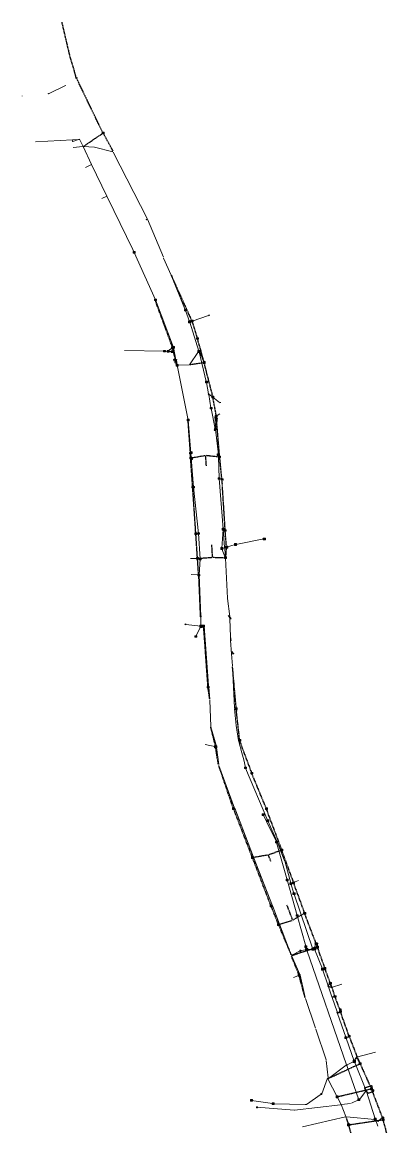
# Model space of a CAD drawing. Header units: metres. Extents: x 105093 to 106173, y 111705 to 118144.
# Drawn here: x 105640 to 106140, y 116658 to 118144 of the extents above; entities that cross this region are included whole.
import ezdxf

# ---------------------------------------------------------------- set-up
doc = ezdxf.new("R2010")
doc.units = ezdxf.units.M
doc.linetypes.add('DASHED', pattern=[1.524, 1.27, -0.254])
for name, color, linetype, lineweight in [('30-RED-ETB-CAMARA', 151, 'CONTINUOUS', 13), ('30-RED-ETB-EXIST', 145, 'CONTINUOUS', 13), ('30-RED-ETB-PROY', 5, 'DASHED', 25)]:
    doc.layers.add(name, color=color, linetype=linetype, lineweight=lineweight)

# ---------------------------------------------------------------- blocks, each defined once
blk = doc.blocks.new('CAM_ETB_T_14')
for p, q in [((-1.39, -1.22), (1.39, 1.22)), ((-1.39, 1.22), (1.39, -1.22))]:
    blk.add_line(p, q)
blk.add_lwpolyline([(-1.39, -1.22), (1.39, -1.22), (1.39, 1.22), (-1.39, 1.22)], close=True)
blk = doc.blocks.new('CAM_ETB_T_13')
for p, q in [((-1.375, -1.025), (1.375, 1.025)), ((-1.375, 1.025), (1.375, -1.025))]:
    blk.add_line(p, q)
blk.add_lwpolyline([(-1.375, -1.025), (1.375, -1.025), (1.375, 1.025), (-1.375, 1.025)], close=True)
blk = doc.blocks.new('CAM_ETB_T_13A')
for p, q in [((-1.375, -1.025), (1.375, 1.025)), ((-1.375, 1.025), (1.375, -1.025))]:
    blk.add_line(p, q)
blk.add_lwpolyline([(-1.375, -1.025), (1.375, -1.025), (1.375, 1.025), (-1.375, 1.025)], close=True)
blk = doc.blocks.new('CAM_ETB_GEN')
for p, q in [((-0.6, -0.6), (0.6, 0.6)), ((-0.6, 0.6), (0.6, -0.6))]:
    blk.add_line(p, q)
blk.add_lwpolyline([(-0.6, -0.6), (0.6, -0.6), (0.6, 0.6), (-0.6, 0.6)], close=True)
blk = doc.blocks.new('CAM_ETB_T_16')
for p, q in [((-1.53, -1.53), (1.53, 1.53)), ((-1.53, 1.53), (1.53, -1.53))]:
    blk.add_line(p, q)
blk.add_lwpolyline([(-1.53, -1.53), (1.53, -1.53), (1.53, 1.53), (-1.53, 1.53)], close=True)
blk = doc.blocks.new('CAM_ETB_T_16A')
for p, q in [((-1.53, -1.53), (1.53, 1.53)), ((-1.53, 1.53), (1.53, -1.53))]:
    blk.add_line(p, q)
blk.add_lwpolyline([(-1.53, -1.53), (1.53, -1.53), (1.53, 1.53), (-1.53, 1.53)], close=True)
blk = doc.blocks.new('CAM_ETB_T_14A')
for p, q in [((-1.39, -1.22), (1.39, 1.22)), ((-1.39, 1.22), (1.39, -1.22))]:
    blk.add_line(p, q)
blk.add_lwpolyline([(-1.39, -1.22), (1.39, -1.22), (1.39, 1.22), (-1.39, 1.22)], close=True)
blk = doc.blocks.new('CAM_ETB_T_18A')
for p, q in [((-1.2, -1.2), (1.2, 1.2)), ((-1.2, 1.2), (1.2, -1.2))]:
    blk.add_line(p, q)
blk.add_lwpolyline([(-1.2, -1.2), (1.2, -1.2), (1.2, 1.2), (-1.2, 1.2)], close=True)
blk = doc.blocks.new('POSTE')
blk.add_circle((0, 0), 0.15)

msp = doc.modelspace()

# ---------------------------------------------------------------- linework, layer by layer
at = {"layer": '30-RED-ETB-EXIST'}
for points in [[(105675.115, 118047.794), (105675.337, 118047.821), (105675.357, 118047.822), (105698.155, 118058.781)], [(105657.779, 117982.997), (105707.681, 117985.852), (105707.807, 117983.656)], [(105707.807, 117983.656), (105707.681, 117985.852), (105716.46, 117986.355)], [(105790.451, 117834.321), (105790.549, 117834.365), (105788.93, 117837.985), (105763.049, 117890.638), (105753.645, 117910.088), (105733.288, 117952.656), (105722.121, 117976.958), (105717.098, 117986.47), (105707.807, 117983.656)], [(105708.362, 117975.62), (105721.59, 117976.702)], [(105722.121, 117976.958), (105737.347, 117975.991), (105761.701, 117969.755)], [(105806.963, 117878.426), (105808.272, 117878.902), (105762.473, 117969.322)], [(105724.856, 117948.325), (105733.288, 117952.656)], [(105747.177, 117906.889), (105753.645, 117910.088)], [(105829.857, 117827.709), (105808.272, 117878.902), (105806.963, 117878.426)], [(105819.145, 117770.419), (105790.549, 117834.365), (105790.451, 117834.321)], [(105841.671, 117802.099), (105840.201, 117803.559), (105830.22, 117826.491)], [(105859.441, 117756.474), (105859.186, 117757.032), (105840.933, 117802.9), (105841.671, 117802.099)], [(105843.507, 117706.456), (105843.381, 117706.35), (105843.355, 117706.478), (105819.196, 117770.306), (105819.145, 117770.419)], [(105865.144, 117740.878), (105864.97, 117741.31), (105859.724, 117756.011), (105859.441, 117756.474)], [(105865.144, 117740.878), (105865.645, 117741.008), (105868.409, 117741.932)], [(105868.409, 117741.932), (105890.565, 117749.345)], [(105890.695, 117748.936), (105891.953, 117749.334), (105891.694, 117750.154), (105890.435, 117749.756)], [(105877.656, 117700.899), (105877.35, 117701.338), (105865.293, 117740.323), (105865.144, 117740.878)], [(105777.609, 117702.388), (105830.881, 117701.438), (105831.474, 117701.306)], [(105831.474, 117701.306), (105832.062, 117701.383), (105836.371, 117701.08), (105836.377, 117701.163)], [(105836.377, 117701.163), (105836.371, 117701.08), (105840.94, 117700.758), (105841.647, 117700.826)], [(105841.647, 117700.826), (105842.158, 117700.81), (105843.507, 117705.901), (105843.507, 117706.456)], [(105847.644, 117689.684), (105846.824, 117689.516), (105843.381, 117706.35), (105843.507, 117706.456)], [(105865.099, 117683.177), (105877.106, 117700.744), (105877.656, 117700.899)], [(105887.74, 117659.946), (105887.559, 117660.515), (105878.035, 117700.564), (105877.656, 117700.899)], [(105848.437, 117682.43), (105848.279, 117682.397), (105846.824, 117689.516), (105847.644, 117689.684)], [(105848.437, 117682.43), (105848.556, 117683.012), (105847.639, 117689.465), (105847.644, 117689.684)], [(105863.336, 117608.773), (105848.279, 117682.397), (105848.437, 117682.43)], [(105848.437, 117682.43), (105848.603, 117682.412), (105864.447, 117683.147)], [(105890.709, 117644.194), (105887.922, 117659.377), (105887.74, 117659.946)], [(105890.507, 117642.808), (105890.282, 117644.109), (105891.129, 117644.255), (105891.354, 117642.955)], [(105894.056, 117624.785), (105893.87, 117625.336), (105890.931, 117642.881)], [(105891.242, 117643.605), (105896.368, 117639.549), (105896.437, 117639.637)], [(105896.437, 117639.637), (105896.368, 117639.549), (105905.282, 117632.495)], [(105899.892, 117596.468), (105899.75, 117597.02), (105894.238, 117624.346), (105894.056, 117624.785)], [(105905.791, 117632.238), (105906.983, 117632.206)], [(105905.99, 117631.957), (105906.983, 117632.206)], [(105867.163, 117564.815), (105866.85, 117564.26), (105863.336, 117608.773)], [(105901.84, 117611.35), (105898.96, 117611.414), (105898.887, 117612.732), (105899.745, 117612.78), (105899.819, 117611.462), (105901.013, 117613.764)], [(105901.84, 117611.35), (105899.316, 117612.751), (105900.973, 117613.826), (105901.013, 117613.764)], [(105899.892, 117596.468), (105900.177, 117597.03), (105899.453, 117611.439), (105901.84, 117611.35)], [(105901.013, 117613.764), (105900.973, 117613.826), (105906.043, 117617.114)], [(105898.34, 117595.229), (105899.382, 117596.823), (105899.892, 117596.468)], [(105903.818, 117562.2), (105903.813, 117562.559), (105899.97, 117596.021), (105899.892, 117596.468)], [(105867.845, 117556.845), (105867.361, 117557.78), (105866.85, 117564.26), (105867.163, 117564.815)], [(105870.406, 117518.474), (105870.462, 117518.495), (105867.361, 117557.78), (105867.845, 117556.845)], [(105905.459, 117559.24), (105903.932, 117559.181), (105903.835, 117561.686), (105903.818, 117562.2)], [(105905.056, 117530.094), (105903.932, 117559.181), (105905.459, 117559.24)], [(105904.988, 117560.605), (105904.129, 117561.588), (105904.988, 117560.605)], [(105910.315, 117461.877), (105910.258, 117462.471), (105905.128, 117529.886), (105905.068, 117530.062)], [(105876.952, 117456.101), (105876.978, 117456.182), (105870.468, 117518.428), (105870.462, 117518.495), (105870.406, 117518.474)], [(105908.6, 117435.871), (105908.675, 117436.465), (105910.372, 117461.282), (105910.315, 117461.877)], [(105910.315, 117461.877), (105910.928, 117461.935), (105912.764, 117462.57)], [(105915.009, 117437.664), (105912.259, 117437.446), (105910.372, 117461.282), (105910.315, 117461.877)], [(105879.412, 117421.725), (105879.261, 117421.733), (105879.264, 117421.788), (105876.916, 117455.903), (105876.952, 117456.101)], [(105926.752, 117441.225), (105927.284, 117441.289), (105965.065, 117448.672), (105965.701, 117448.616)], [(105913.394, 117423.452), (105912.895, 117423.534), (105908.559, 117435.276), (105908.6, 117435.871)], [(105908.6, 117435.871), (105909.215, 117435.832), (105915.017, 117437.639)], [(105914.45, 117430.546), (105912.815, 117430.417), (105912.259, 117437.446), (105915.009, 117437.664)], [(105913.394, 117423.452), (105913.327, 117423.945), (105912.815, 117430.417), (105914.45, 117430.546)], [(105913.394, 117423.452), (105913.873, 117423.965), (105914.45, 117430.546)], [(105915.017, 117437.639), (105926.416, 117441.188), (105926.752, 117441.225)], [(105866.336, 117422.385), (105875.759, 117422.187), (105875.766, 117422.536)], [(105875.766, 117422.536), (105875.759, 117422.187), (105878.785, 117422.123), (105879.412, 117421.725)], [(105877.564, 117400.069), (105878.061, 117400.439), (105879.261, 117421.733), (105879.412, 117421.725)], [(105916.326, 117369.179), (105913.449, 117422.763), (105913.394, 117423.452)], [(105867.257, 117401.006), (105877.601, 117400.303), (105877.564, 117400.069)], [(105880.029, 117344.488), (105880.221, 117344.496), (105878.061, 117400.439), (105877.564, 117400.069)], [(105917.424, 117345.249), (105919.193, 117344.443), (105916.365, 117368.491)], [(105880.333, 117331.233), (105880.354, 117331.308), (105880.226, 117344.36), (105880.221, 117344.496), (105880.029, 117344.488)], [(105919.741, 117341.098), (105919.144, 117341.074), (105919.052, 117343.295), (105917.424, 117345.249)], [(105919.741, 117341.098), (105918.51, 117343.88), (105917.424, 117345.249)], [(105921.146, 117312.119), (105920.14, 117316.915), (105919.144, 117341.074), (105919.741, 117341.098)], [(105860.219, 117333.307), (105858.906, 117333.444), (105858.995, 117334.299), (105860.308, 117334.162)], [(105860.264, 117333.735), (105880.354, 117331.308), (105880.333, 117331.233)], [(105873.458, 117317.411), (105873.62, 117317.785), (105880.394, 117330.704), (105880.333, 117331.233)], [(105880.333, 117331.233), (105880.354, 117331.308), (105883.987, 117331.255)], [(105890.086, 117249.271), (105890.659, 117251.701), (105884.747, 117331.244), (105883.987, 117331.255)], [(105921.146, 117312.119), (105920.33, 117312.059), (105920.065, 117315.645), (105921.146, 117312.119)], [(105921.146, 117312.119), (105921.202, 117312.155), (105920.065, 117315.645), (105921.146, 117312.119)], [(105924.36, 117294.283), (105921.658, 117294.083), (105920.33, 117312.059), (105921.146, 117312.119)], [(105924.36, 117294.283), (105924.334, 117294.353), (105921.969, 117297.484), (105924.36, 117294.283)], [(105922.853, 117277.906), (105921.658, 117294.083), (105924.36, 117294.283)], [(105927.853, 117220.423), (105925.784, 117221.563), (105922.931, 117277.25)], [(105892.493, 117233.202), (105890.892, 117249.351), (105890.086, 117249.271)], [(105893.912, 117196.414), (105892.352, 117231.939)], [(105932.714, 117177.743), (105931.137, 117177.486), (105927.851, 117197.702), (105925.643, 117220.3), (105927.853, 117220.423)], [(105928.899, 117217.392), (105926.989, 117219.712), (105927.853, 117220.423)], [(105900.19, 117168.893), (105901.282, 117169.386), (105893.855, 117195.682)], [(105940.315, 117140.82), (105940.169, 117141.399), (105938.089, 117151.658), (105935.335, 117160.842), (105931.363, 117176.092), (105931.137, 117177.486), (105932.714, 117177.743)], [(105886.062, 117172.296), (105900.901, 117168.833), (105900.19, 117168.893)], [(105904.509, 117145.195), (105901.203, 117168.19), (105900.19, 117168.893)], [(105924.295, 117085.591), (105925.611, 117086.551), (105904.368, 117143.933)], [(105970.49, 117069.618), (105940.462, 117140.241), (105940.315, 117140.82)], [(105949.747, 117019.982), (105951.304, 117020.584), (105925.808, 117086.477), (105924.295, 117085.591)], [(105970.49, 117069.618), (105968.472, 117068.625), (105963.96, 117077.795)], [(105982.115, 117040.615), (105981.969, 117041.194), (105968.472, 117068.625), (105970.49, 117069.618)], [(105982.115, 117040.615), (105982.944, 117040.975), (105970.49, 117069.618)], [(105986.885, 117036.387), (105985.248, 117035.675), (105982.944, 117040.975), (105982.115, 117040.615)], [(105996.45, 116989.902), (105982.262, 117040.036), (105982.115, 117040.615)], [(105986.885, 117036.387), (105985.814, 117034.373), (105985.248, 117035.675), (105986.885, 117036.387)], [(105989.166, 117030.242), (105987.672, 117029.654), (105985.814, 117034.373), (105986.885, 117036.387)], [(105986.885, 117036.387), (105986.242, 117034.869), (105986.736, 117036.19), (105986.885, 117036.387)], [(105993.486, 117014.888), (105987.672, 117029.654), (105989.166, 117030.242)], [(105974.92, 116954.691), (105976.603, 116955.2), (105951.304, 117020.584), (105949.747, 117019.982)], [(106001.314, 116984.752), (106001.234, 116985.329), (105993.927, 117013.696)], [(106010.096, 116942.065), (106010.066, 116942.173), (105996.462, 116989.939)], [(106001.314, 116984.752), (106001.722, 116984.782), (106005.043, 116986.23)], [(106005.666, 116971.48), (106005.52, 116972.059), (106001.447, 116984.578), (106001.314, 116984.752)], [(106005.043, 116986.23), (106011.836, 116989.194)], [(106031.019, 116896.772), (106005.812, 116970.901), (106005.666, 116971.48)], [(105984.894, 116929.796), (105986.236, 116930.311), (105976.627, 116955.36), (105974.92, 116954.691)], [(106021.747, 116900.07), (106021.495, 116900.6), (106010.096, 116942.065)], [(106001.984, 116889.257), (105986.236, 116930.311), (105984.894, 116929.796)], [(106002.764, 116888.839), (106014.137, 116894.635)], [(106002.924, 116888.881), (106014.815, 116892.221), (106014.137, 116894.635)], [(106014.137, 116894.635), (106014.815, 116892.221), (106023.248, 116894.59), (106022.815, 116896.132)], [(106014.137, 116894.635), (106022.815, 116896.132)], [(106022.815, 116896.132), (106021.994, 116899.763), (106021.747, 116900.07)], [(106022.815, 116896.132), (106023.248, 116894.59), (106031.019, 116896.772)], [(106022.815, 116896.132), (106023.364, 116896.412), (106030.42, 116896.7), (106031.019, 116896.772)], [(106076.381, 116740.686), (106076.194, 116741.293), (106023.086, 116895.601), (106022.815, 116896.132)], [(106031.019, 116896.772), (106032.725, 116897.244), (106033.358, 116897.362)], [(106033.358, 116897.362), (106033.595, 116897.71), (106033.96, 116904.514), (106034, 116904.854)], [(106043.935, 116869.814), (106043.781, 116870.366), (106033.441, 116896.829), (106033.358, 116897.362)], [(106012.431, 116861.588), (106013.456, 116862.531), (106002.37, 116888.047)], [(106043.935, 116869.814), (106044.017, 116869.924), (106046.543, 116869.028), (106047.226, 116870.954)], [(106054.525, 116850.905), (106051.457, 116847.299), (106044.096, 116869.648), (106043.935, 116869.814)], [(106047.226, 116870.954), (106046.543, 116869.028), (106048.305, 116868.404)], [(106005.115, 116858.718), (106013.242, 116861.905), (106012.431, 116861.588)], [(106020.818, 116831.66), (106013.781, 116861.555), (106012.431, 116861.588)], [(106055.928, 116845.273), (106070.045, 116849.744)], [(106055.928, 116845.273), (106051.45, 116845.9), (106051.017, 116847.147), (106051.83, 116847.428), (106052.262, 116846.181), (106055.928, 116845.273)], [(106060.816, 116833.069), (106056.605, 116832.771), (106051.958, 116846.062), (106055.928, 116845.273)], [(106055.928, 116845.273), (106051.992, 116846.962), (106055.808, 116845.363), (106055.928, 116845.273)], [(106034.519, 116790.255), (106021.11, 116830.503)], [(106067.226, 116811.387), (106063.747, 116812.254), (106057.069, 116831.536), (106060.816, 116833.069)], [(106067.226, 116811.387), (106063.808, 116810.536), (106063.421, 116811.798), (106064.244, 116812.05), (106064.63, 116810.787), (106067.226, 116811.387)], [(106075.406, 116777.632), (106075.173, 116778.182), (106064.398, 116810.335), (106067.226, 116811.387)], [(106067.226, 116811.387), (106064.506, 116811.441), (106067.212, 116811.368)], [(106048.714, 116747.788), (106034.941, 116789.054)], [(106086.748, 116745.909), (106086.599, 116746.134), (106075.638, 116777.082), (106075.173, 116778.182), (106075.406, 116777.632)], [(106075.406, 116777.632), (106075.452, 116777.698), (106079.797, 116778.091), (106080.263, 116778.161)], [(106051.471, 116723.553), (106048.993, 116746.815)], [(106076.426, 116740.7), (106077.014, 116740.881), (106086.16, 116745.727), (106086.748, 116745.909)], [(106086.748, 116745.909), (106086.541, 116746.355), (106089.523, 116751.334)], [(106103.032, 116705.876), (106102.742, 116706.412), (106086.882, 116745.321), (106086.748, 116745.909)], [(106089.523, 116751.334), (106089.641, 116751.4), (106115.165, 116758.292)], [(106052.012, 116722.854), (106075.837, 116740.518), (106076.426, 116740.7)], [(106093.035, 116694.096), (106076.545, 116740.152), (106076.381, 116740.686)], [(106042.394, 116701.839), (106042.895, 116702.244), (106050.788, 116722.99)], [(106063.658, 116697.972), (106051.329, 116722.291)], [(105977.684, 116688.824), (105977.677, 116688.771), (105978.672, 116688.64), (106020.832, 116687.838), (106022.266, 116687.882), (106042.353, 116701.806), (106042.394, 116701.839)], [(106093.035, 116694.096), (106093.586, 116694.372), (106102.443, 116705.695), (106103.032, 116705.876)], [(106115, 116667.887), (106114.854, 116668.287), (106103.205, 116705.382), (106103.032, 116705.876)], [(106104.865, 116703.585), (106103.205, 116705.382), (106103.032, 116705.876)], [(105948.45, 116693.263), (105976.489, 116688.926), (105977.677, 116688.771), (105977.684, 116688.824)], [(106006.48, 116680.139), (106068.403, 116687.179), (106069.52, 116687.735), (106081.859, 116689.034)], [(106068.967, 116687.499), (106063.658, 116697.972)], [(106075.512, 116671.654), (106068.967, 116687.499)], [(106082.97, 116689.536), (106092.475, 116693.84), (106093.035, 116694.096)], [(105955.796, 116683.953), (106005.911, 116680.007)], [(106017.024, 116657.872), (106075.065, 116670.973), (106075.553, 116671.168)], [(106076.127, 116671.208), (106114.479, 116667.549), (106114.846, 116667.426), (106115, 116667.887)], [(106115, 116667.887), (106114.846, 116667.426), (106115.176, 116667.316), (106119.064, 116664.958)], [(106118.486, 116658.376), (106115.2, 116667.324), (106115, 116667.887)]]:
    msp.add_lwpolyline(points, dxfattribs=at)
at = {"layer": '30-RED-ETB-PROY'}
for points in [[(105712.61, 118069.532), (105704.191, 118098.231), (105693.389, 118144.197)], [(105713.539, 118068.806), (105712.569, 118068.419), (105712.237, 118069.25), (105713.207, 118069.638), (105713.539, 118068.806)], [(105748.733, 117994.915), (105748.268, 117995.448), (105713.094, 118068.514)], [(105722.742, 117977.183), (105748.184, 117994.595), (105748.733, 117994.915)], [(105762.11, 117970.54), (105749.141, 117994.424), (105748.733, 117994.915)], [(105859.441, 117756.474), (105861.408, 117757.362), (105840.855, 117802.887), (105841.671, 117802.099)], [(105842.327, 117706.135), (105842.076, 117706.724), (105819.041, 117769.556), (105819.129, 117770.412)], [(105868.399, 117741.962), (105868.089, 117742.563), (105861.408, 117757.362), (105859.441, 117756.474)], [(105875.807, 117718.346), (105875.724, 117718.885), (105868.597, 117741.334), (105868.399, 117741.962)], [(105879.03, 117700.894), (105880.546, 117701.322), (105875.875, 117717.857), (105875.807, 117718.346)], [(105836.377, 117701.163), (105836.476, 117701.809), (105841.747, 117705.859), (105842.327, 117706.135)], [(105841.647, 117700.826), (105843.404, 117701.254), (105842.359, 117705.549), (105842.327, 117706.135)], [(105847.644, 117689.684), (105846.3, 117689.357), (105843.404, 117701.254), (105841.647, 117700.826)], [(105884.748, 117686.158), (105884.756, 117686.742), (105879.024, 117700.74), (105879.03, 117700.894)], [(105884.748, 117686.158), (105884.66, 117686.754), (105880.546, 117701.322), (105879.03, 117700.894)], [(105843.834, 117689.504), (105843.742, 117689.998), (105844.237, 117690.695), (105847.537, 117690.177), (105847.644, 117689.684)], [(105848.437, 117682.43), (105847.786, 117682.378), (105844.063, 117689.283), (105843.834, 117689.504)], [(105848.437, 117682.43), (105847.803, 117683.179), (105846.3, 117689.357), (105847.644, 117689.684)], [(105865.437, 117683.295), (105884.113, 117686.126), (105884.748, 117686.158)], [(105896.437, 117639.637), (105896.423, 117640.162), (105884.79, 117685.593), (105884.748, 117686.158)], [(105901.013, 117613.764), (105901.147, 117614.35), (105896.531, 117639.153), (105896.437, 117639.637)], [(105866.275, 117564.215), (105866.251, 117564.811), (105863.162, 117607.975), (105863.336, 117608.773)], [(105899.892, 117596.468), (105899.718, 117596.507), (105902.806, 117610.222), (105902.066, 117610.901), (105901.84, 117611.35)], [(105899.892, 117596.468), (105902.442, 117596.679), (105901.233, 117611.3), (105901.84, 117611.35)], [(105901.84, 117611.35), (105901.233, 117611.3), (105901.075, 117613.21), (105901.013, 117613.764)], [(105901.84, 117611.35), (105901.573, 117611.764), (105901.265, 117613.151), (105901.013, 117613.764)], [(105898.34, 117595.229), (105899.364, 117594.931), (105899.718, 117596.507), (105899.892, 117596.468)], [(105903.818, 117562.2), (105905.282, 117562.321), (105902.442, 117596.679), (105899.892, 117596.468)], [(105866.684, 117557.726), (105866.635, 117558.337), (105866.32, 117563.692), (105866.275, 117564.215)], [(105869.34, 117518.407), (105869.272, 117518.999), (105866.587, 117557.136), (105866.684, 117557.726)], [(105866.684, 117557.726), (105867.303, 117557.836), (105886.191, 117561.163)], [(105887.76, 117546.95), (105886.842, 117560.762)], [(105887.444, 117561.268), (105904.873, 117559.32), (105905.459, 117559.24)], [(105904.988, 117560.605), (105905.495, 117559.747), (105905.282, 117562.321), (105903.818, 117562.2)], [(105904.988, 117560.605), (105904.951, 117560.57), (105906.02, 117559.918), (105904.988, 117560.605)], [(105908.868, 117528.665), (105908.614, 117528.64), (105905.666, 117558.73), (105905.459, 117559.24)], [(105909.384, 117520.776), (105908.614, 117528.64), (105908.868, 117528.665)], [(105912.764, 117462.57), (105912.951, 117462.582), (105909.305, 117519.379)], [(105873.5, 117455.822), (105873.491, 117456.42), (105869.332, 117517.802), (105869.34, 117518.407)], [(105912.962, 117460.124), (105912.581, 117460.798), (105912.773, 117462.5), (105912.764, 117462.57)], [(105912.962, 117460.124), (105913.071, 117460.728), (105912.951, 117462.582), (105912.764, 117462.57)], [(105915.009, 117437.664), (105914.795, 117438.401), (105913.03, 117459.575), (105912.962, 117460.124)], [(105875.766, 117422.536), (105875.705, 117423.185), (105873.583, 117455.208), (105873.5, 117455.822)], [(105896.051, 117424.595), (105895.114, 117440.617)], [(105913.394, 117423.452), (105913.435, 117424.202), (105914.242, 117430.573), (105914.45, 117430.546)], [(105914.45, 117430.546), (105914.242, 117430.573), (105915.063, 117437.041), (105915.009, 117437.664)], [(105875.766, 117422.536), (105876.373, 117422.602), (105879.33, 117422.824), (105879.412, 117421.725)], [(105877.564, 117400.069), (105877.268, 117400.648), (105875.819, 117421.94), (105875.766, 117422.536)], [(105879.412, 117421.725), (105879.33, 117422.824), (105895.42, 117424.032)], [(105896.609, 117424.06), (105912.782, 117423.483), (105913.394, 117423.452)], [(105880.029, 117344.488), (105879.908, 117345.33), (105877.617, 117399.473), (105877.564, 117400.069)], [(105919.741, 117341.098), (105920.407, 117341.502), (105921.12, 117341.527), (105917.262, 117345.845), (105917.424, 117345.249)], [(105919.741, 117341.098), (105919.693, 117341.471), (105919.065, 117342.381), (105919.741, 117341.098)], [(105890.086, 117249.271), (105889.975, 117249.804), (105884.08, 117330.719), (105883.988, 117331.278)], [(105927.853, 117220.423), (105927.875, 117221.031), (105922.942, 117276.648)], [(105892.152, 117233.345), (105890.023, 117248.647), (105890.086, 117249.271)], [(105928.899, 117217.392), (105928.1, 117217.302), (105927.816, 117219.799), (105927.853, 117220.423)], [(105932.714, 117177.743), (105932.53, 117178.328), (105928.1, 117217.302), (105928.899, 117217.392)], [(105900.19, 117168.893), (105900.119, 117169.471), (105893.726, 117195.359)], [(105948.885, 117133.528), (105948.793, 117133.997), (105932.575, 117177.166), (105932.714, 117177.743)], [(105903.921, 117145.329), (105900.108, 117168.268), (105900.19, 117168.893)], [(105924.295, 117085.591), (105924.037, 117086.064), (105904.355, 117143.98)], [(105968.507, 117085.679), (105968.271, 117086.252), (105948.836, 117133.091), (105948.885, 117133.528)], [(105949.747, 117019.982), (105949.487, 117020.54), (105924.676, 117085.003), (105924.295, 117085.591)], [(105986.877, 117036.384), (105968.624, 117085.106), (105968.507, 117085.679)], [(105971.844, 117023.903), (105988.528, 117030.048), (105989.166, 117030.242)], [(105989.166, 117030.242), (105988.922, 117030.925), (105986.877, 117036.384)], [(106005.047, 116986.22), (106004.979, 116986.784), (105989.226, 117029.643), (105989.166, 117030.242)], [(105949.747, 117019.982), (105950.31, 117020.416), (105970.533, 117023.665)], [(105974.92, 116954.691), (105974.589, 116955.1), (105950.033, 117019.504), (105949.747, 117019.982)], [(105974.53, 117014.885), (105971.217, 117023.287)], [(106019.975, 116945.008), (106019.91, 116945.628), (106005.135, 116985.69), (106005.047, 116986.22)], [(105984.894, 116929.796), (105984.697, 116930.346), (105975.176, 116954.098), (105974.92, 116954.691)], [(106003.693, 116936.305), (105996.15, 116956.153)], [(106004.363, 116936.152), (106011.193, 116940.142), (106010.074, 116942.059)], [(106010.074, 116942.059), (106011.193, 116940.142), (106019.397, 116944.935), (106019.975, 116945.008)], [(106034, 116904.854), (106035.01, 116905.24), (106020.055, 116944.37), (106019.975, 116945.008)], [(105984.894, 116929.796), (105985.195, 116930.044), (106003.226, 116935.521)], [(106001.923, 116889.296), (105985.15, 116929.201), (105984.894, 116929.796)], [(106003.161, 116888.351), (106014.932, 116892.209), (106014.137, 116894.635)], [(106014.137, 116894.635), (106014.932, 116892.209), (106023.211, 116894.923), (106022.815, 116896.132)], [(106022.815, 116896.132), (106023.211, 116894.923), (106030.809, 116897.413), (106031.019, 116896.772)], [(106031.019, 116896.772), (106030.809, 116897.413), (106033.095, 116898.163), (106033.358, 116897.362)], [(106033.358, 116897.362), (106033.095, 116898.163), (106036.509, 116899.282), (106037.067, 116899.469)], [(106034, 116904.854), (106033.763, 116905.241), (106036.923, 116905.17), (106037.297, 116904.658), (106037.489, 116904.171)], [(106037.489, 116904.171), (106035.682, 116903.48), (106035.01, 116905.24), (106034, 116904.854)], [(106037.067, 116899.469), (106036.973, 116900.103), (106035.682, 116903.48), (106037.489, 116904.171)], [(106037.067, 116899.469), (106037.213, 116900.161), (106037.361, 116903.68), (106037.489, 116904.171)], [(106047.226, 116870.954), (106047.21, 116871.499), (106037.307, 116898.872), (106037.067, 116899.469)], [(106012.431, 116861.588), (106012.328, 116862.212), (106002.089, 116887.776)], [(106048.31, 116868.383), (106048.033, 116868.277), (106047.236, 116870.356), (106047.226, 116870.954)], [(106048.31, 116868.383), (106048.182, 116868.904), (106047.626, 116870.431), (106047.226, 116870.954)], [(106054.525, 116850.905), (106054.452, 116851.537), (106048.033, 116868.277), (106048.31, 116868.383)], [(106020.431, 116831.867), (106012.618, 116861.061), (106012.431, 116861.588)], [(106055.928, 116845.273), (106056.643, 116845.521), (106054.941, 116850.424), (106054.525, 116850.905)], [(106055.928, 116845.273), (106055.891, 116845.675), (106054.832, 116850.377), (106054.525, 116850.905)], [(106060.816, 116833.069), (106060.759, 116833.664), (106056.643, 116845.521), (106055.928, 116845.273)], [(106067.747, 116815.811), (106067.19, 116815.607), (106060.952, 116832.547), (106060.816, 116833.069)], [(106068.081, 116812.881), (106068.002, 116813.404), (106067.19, 116815.607), (106067.747, 116815.811)], [(106067.226, 116811.387), (106067.786, 116811.108), (106068.326, 116812.803), (106068.081, 116812.881)], [(106068.081, 116812.881), (106068.326, 116812.803), (106069.331, 116815.96), (106068.366, 116816.061), (106067.747, 116815.811)], [(106079.923, 116779.584), (106079.666, 116780.151), (106068.171, 116812.306), (106068.081, 116812.881)], [(106089.523, 116751.334), (106090.804, 116751.829), (106080.265, 116779.072), (106080.263, 116778.161)], [(106094.787, 116742.764), (106094.628, 116743.363), (106090.999, 116751.323), (106090.804, 116751.829), (106089.523, 116751.334)], [(106094.787, 116742.764), (106094.393, 116743.275), (106089.809, 116750.944), (106089.523, 116751.334)], [(106051.528, 116722.645), (106094.244, 116742.531), (106094.787, 116742.764)], [(106109.782, 116708.86), (106109.775, 116709.451), (106094.971, 116742.232), (106094.787, 116742.764)], [(106063.682, 116697.985), (106064.246, 116698.257), (106102.699, 116707.293), (106103.032, 116705.876)], [(106103.032, 116705.876), (106100.568, 116710.209), (106109.608, 116713.221), (106110.412, 116712.637), (106109.782, 116708.86)], [(106103.032, 116705.876), (106102.699, 116707.293), (106109.326, 116708.85), (106109.782, 116708.86)], [(106104.865, 116703.585), (106105.33, 116703.061), (106112.874, 116705.663), (106112.922, 116706.364), (106112.921, 116706.983)], [(106112.921, 116706.983), (106110.861, 116706.189), (106109.987, 116708.459), (106109.782, 116708.86)], [(106109.782, 116708.86), (106110.156, 116708.432), (106112.506, 116707.235), (106112.921, 116706.983)], [(106126.373, 116669.994), (106125.009, 116669.469), (106110.861, 116706.189), (106112.921, 116706.983)], [(106119.089, 116664.944), (106119.348, 116665.611), (106125.489, 116671.231), (106126.244, 116670.541), (106126.373, 116669.994)], [(106079.245, 116660.419), (106079.208, 116661.07), (106075.999, 116670.495)], [(106079.245, 116660.419), (106079.816, 116660.37), (106115.32, 116665.796), (106115, 116667.887)], [(106097.168, 116586.298), (106097.074, 116586.895), (106089.834, 116623.787), (106079.4, 116659.837), (106079.245, 116660.419)], [(106115, 116667.887), (106115.32, 116665.796), (106118.876, 116666.339), (106119.089, 116664.944)], [(106119.089, 116664.944), (106118.876, 116666.339), (106125.039, 116667.281), (106125.63, 116667.409)], [(106125.63, 116667.409), (106125.584, 116667.975), (106125.009, 116669.469), (106126.373, 116669.994)], [(106140.083, 116581.851), (106139.996, 116582.441), (106132.964, 116639.911), (106125.725, 116666.866), (106125.63, 116667.409)]]:
    msp.add_lwpolyline(points, dxfattribs=at)

# ---------------------------------------------------------------- block references
at = {"layer": '30-RED-ETB-CAMARA'}
for name, p in [('POSTE', (105698.114, 118058.787)), ('POSTE', (105639.878, 118044.834)), ('POSTE', (105675.115, 118047.794)), ('CAM_ETB_T_14', (105748.733, 117994.915)), ('POSTE', (105707.807, 117983.656)), ('POSTE', (105806.963, 117878.426)), ('CAM_ETB_T_13', (105790.451, 117834.321)), ('POSTE', (105841.671, 117802.099)), ('CAM_ETB_T_13', (105819.129, 117770.412)), ('CAM_ETB_T_13', (105859.441, 117756.474)), ('CAM_ETB_T_14', (105865.144, 117740.878)), ('CAM_ETB_T_14', (105868.399, 117741.962)), ('CAM_ETB_T_13', (105875.807, 117718.346)), ('CAM_ETB_T_13', (105831.474, 117701.306)), ('CAM_ETB_T_13', (105836.377, 117701.163)), ('CAM_ETB_T_13', (105841.647, 117700.826)), ('CAM_ETB_T_14', (105842.327, 117706.135)), ('CAM_ETB_T_13', (105843.507, 117706.456)), ('CAM_ETB_T_14', (105877.656, 117700.899)), ('POSTE', (105879.03, 117700.894)), ('POSTE', (105843.834, 117689.504)), ('CAM_ETB_T_14', (105848.437, 117682.43)), ('POSTE', (105847.644, 117689.684)), ('CAM_ETB_T_14', (105884.748, 117686.158)), ('CAM_ETB_T_13', (105887.74, 117659.946)), ('CAM_ETB_T_14', (105896.437, 117639.637)), ('CAM_ETB_T_13A', (105894.056, 117624.785)), ('CAM_ETB_T_13', (105863.336, 117608.773)), ('CAM_ETB_T_13', (105901.013, 117613.764)), ('POSTE', (105901.84, 117611.35)), ('POSTE', (105898.34, 117595.229)), ('CAM_ETB_T_13', (105899.892, 117596.468)), ('CAM_ETB_T_13', (105866.275, 117564.215)), ('CAM_ETB_T_13', (105867.163, 117564.815)), ('CAM_ETB_T_13', (105903.818, 117562.2)), ('CAM_ETB_T_14', (105866.684, 117557.726)), ('CAM_ETB_T_14', (105867.845, 117556.845)), ('CAM_ETB_T_13', (105905.459, 117559.24)), ('POSTE', (105904.988, 117560.605)), ('CAM_ETB_T_13', (105869.34, 117518.407)), ('CAM_ETB_T_13', (105870.406, 117518.474)), ('CAM_ETB_T_13', (105905.068, 117530.062)), ('CAM_ETB_T_13', (105908.868, 117528.665)), ('CAM_ETB_T_14', (105910.315, 117461.877)), ('CAM_ETB_T_13', (105912.962, 117460.124)), ('POSTE', (105912.764, 117462.57)), ('CAM_ETB_T_13', (105873.5, 117455.822)), ('CAM_ETB_T_13', (105876.952, 117456.101)), ('CAM_ETB_T_13', (105965.701, 117448.616)), ('CAM_ETB_T_14A', (105908.6, 117435.871)), ('CAM_ETB_T_14', (105915.009, 117437.664)), ('POSTE', (105914.45, 117430.546)), ('CAM_ETB_T_14', (105926.752, 117441.225)), ('CAM_ETB_T_13', (105875.766, 117422.536)), ('CAM_ETB_T_14', (105879.412, 117421.725)), ('CAM_ETB_T_14', (105913.394, 117423.452)), ('CAM_ETB_T_13', (105877.564, 117400.069)), ('CAM_ETB_GEN', (105880.029, 117344.488)), ('POSTE', (105917.424, 117345.249)), ('POSTE', (105919.741, 117341.098)), ('CAM_ETB_T_16', (105880.333, 117331.233)), ('CAM_ETB_T_14', (105883.988, 117331.278)), ('CAM_ETB_T_13', (105873.458, 117317.411)), ('POSTE', (105921.146, 117312.119)), ('POSTE', (105924.36, 117294.283)), ('CAM_ETB_T_13', (105890.086, 117249.271)), ('CAM_ETB_T_13', (105927.853, 117220.423)), ('POSTE', (105928.899, 117217.392)), ('CAM_ETB_T_13', (105932.714, 117177.743)), ('CAM_ETB_T_14', (105900.19, 117168.893)), ('CAM_ETB_T_13', (105940.315, 117140.82)), ('CAM_ETB_T_13', (105948.885, 117133.528)), ('CAM_ETB_T_13', (105924.295, 117085.591)), ('CAM_ETB_T_13A', (105963.96, 117077.795)), ('CAM_ETB_T_13', (105968.507, 117085.679)), ('CAM_ETB_T_13', (105970.49, 117069.618)), ('CAM_ETB_T_13', (105982.115, 117040.615)), ('POSTE', (105986.885, 117036.387)), ('CAM_ETB_T_13A', (105989.166, 117030.242)), ('CAM_ETB_T_14', (105949.747, 117019.982)), ('CAM_ETB_T_13A', (105996.45, 116989.902)), ('CAM_ETB_T_14', (106001.314, 116984.752)), ('CAM_ETB_T_13', (106005.047, 116986.22)), ('CAM_ETB_T_13', (106005.666, 116971.48)), ('CAM_ETB_T_13', (105974.92, 116954.691)), ('CAM_ETB_T_13A', (106010.074, 116942.059)), ('CAM_ETB_T_13', (106019.975, 116945.008)), ('CAM_ETB_T_13', (105984.894, 116929.796)), ('CAM_ETB_GEN', (106014.137, 116894.635)), ('CAM_ETB_T_13A', (106021.747, 116900.07)), ('CAM_ETB_T_16A', (106022.815, 116896.132)), ('CAM_ETB_T_18A', (106031.019, 116896.772)), ('CAM_ETB_T_16', (106033.358, 116897.362)), ('POSTE', (106034, 116904.854)), ('CAM_ETB_T_14', (106037.067, 116899.469)), ('POSTE', (106037.489, 116904.171)), ('CAM_ETB_T_14', (106043.935, 116869.814)), ('CAM_ETB_T_13', (106047.226, 116870.954)), ('POSTE', (106048.31, 116868.383)), ('CAM_ETB_T_14', (106012.431, 116861.588)), ('CAM_ETB_T_13', (106054.525, 116850.905)), ('POSTE', (106055.928, 116845.273)), ('CAM_ETB_T_13', (106060.816, 116833.069)), ('CAM_ETB_T_13', (106068.081, 116812.881)), ('POSTE', (106067.226, 116811.387)), ('POSTE', (106067.747, 116815.811)), ('CAM_ETB_T_14A', (106075.406, 116777.632)), ('CAM_ETB_T_13', (106079.923, 116779.584)), ('POSTE', (106080.263, 116778.161)), ('CAM_ETB_T_16', (106086.748, 116745.909)), ('POSTE', (106089.523, 116751.334)), ('CAM_ETB_GEN', (106076.426, 116740.7)), ('CAM_ETB_T_14', (106094.787, 116742.764)), ('CAM_ETB_GEN', (106042.387, 116701.849)), ('CAM_ETB_GEN', (106103.032, 116705.876)), ('POSTE', (106104.865, 116703.585)), ('CAM_ETB_T_14', (106109.782, 116708.86)), ('POSTE', (106112.921, 116706.983)), ('CAM_ETB_T_13', (105948.417, 116693.252)), ('CAM_ETB_T_13', (105977.684, 116688.824)), ('CAM_ETB_T_14', (106063.682, 116697.985)), ('CAM_ETB_T_14A', (106093.035, 116694.096)), ('CAM_ETB_GEN', (105955.796, 116683.953)), ('CAM_ETB_T_14', (106079.245, 116660.419)), ('CAM_ETB_T_14', (106115, 116667.887)), ('POSTE', (106119.089, 116664.944)), ('CAM_ETB_T_14', (106125.63, 116667.409)), ('POSTE', (106126.373, 116669.994))]:
    msp.add_blockref(name, p, dxfattribs=at)

doc.saveas('drawing.dxf')
